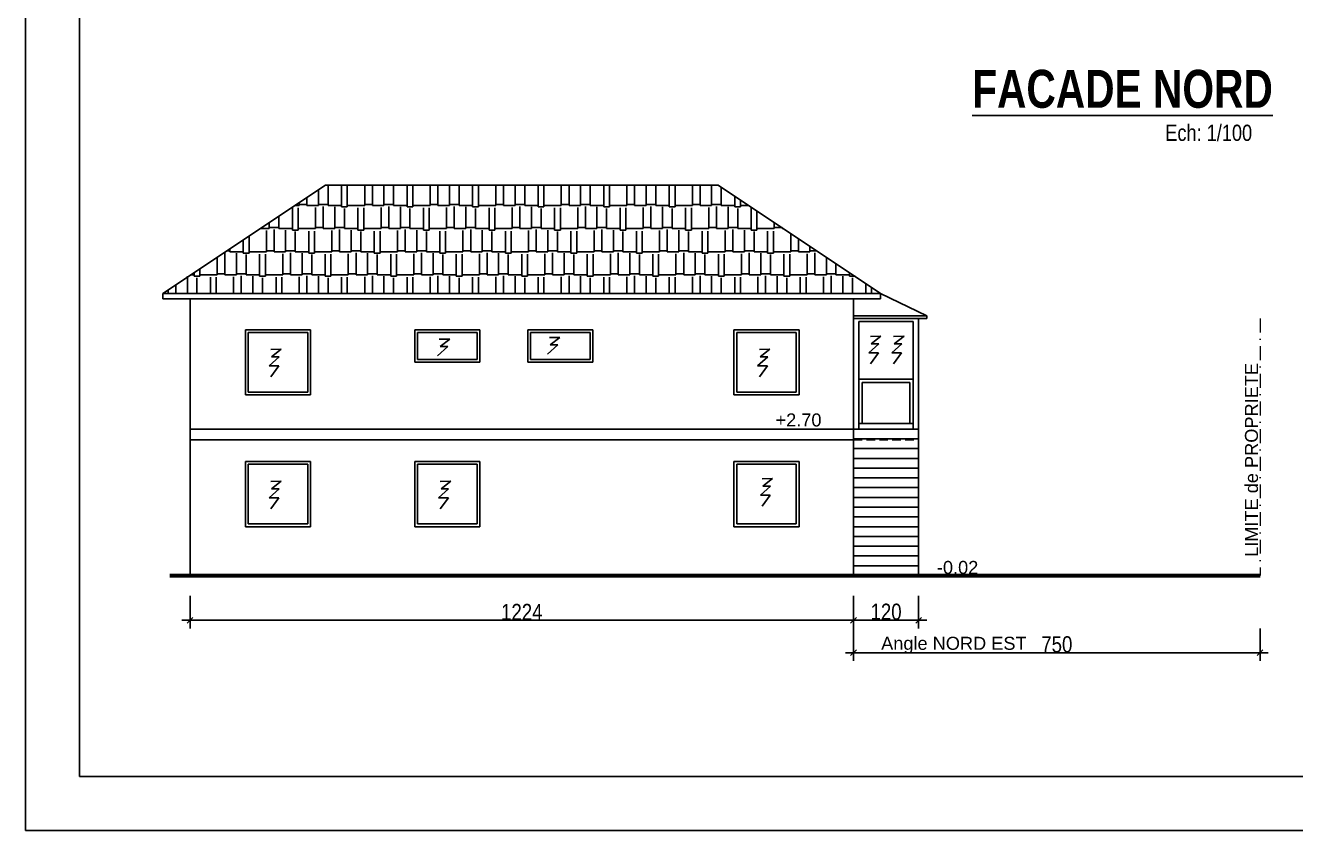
# Model space of a CAD drawing. Header units: centimetres. Extents: x 16433 to 114398, y -50094 to -12305.
# Drawn here: x 48613 to 49784, y -40532 to -39790 of the extents above; entities that cross this region are included whole.
import ezdxf
from ezdxf.enums import TextEntityAlignment as Align

# ---------------------------------------------------------------- set-up
doc = ezdxf.new("R2010")
doc.units = ezdxf.units.CM
doc.header["$LTSCALE"] = 0.5
doc.linetypes.add('CACHE2', pattern=[4.7625, 3.175, -1.5875])
doc.linetypes.add('TIRETPTX2', pattern=[50.8, 25.4, -12.7, 0, -12.7])
doc.layers.get('DEFPOINTS').update_dxf_attribs({"linetype": 'CONTINUOUS'})
for name, color, linetype in [('01_fenetres', 171, 'CONTINUOUS'), ('01_linteaux', 2, 'CONTINUOUS'), ('01_poch_murs', 253, 'CONTINUOUS'), ('01_texte', 230, 'CONTINUOUS'), ('AA_COTES', 2, 'CONTINUOUS')]:
    doc.layers.add(name, color=color, linetype=linetype)
doc.layers.add('01_murs_coup', color=5, linetype='CONTINUOUS', lineweight=60)
doc.layers.add('01_tram_axes', color=2, linetype='TIRETPTX2', lineweight=9)
doc.styles.add('ARIAL', font='arial.ttf')
doc.styles.add('impact', font='impact.ttf')
doc.styles.add('MATTE_TXT', font='arial.ttf')
doc.styles.add('STYLE2', font='ARIALN.TTF')
doc.dimstyles.new('JB100', dxfattribs={"dimscale": 0.1, "dimtxt": 150, "dimasz": 15, "dimexe": 0.1, "dimexo": 0.1, "dimgap": 0.09, "dimtad": 1, "dimdec": 1, "dimlfac": 2, "dimdsep": 46, "dimtxsty": 'STYLE2', "dimblk1": 'BOND_G', "dimblk2": 'BOND_D', "dimsah": 1, "dimcen": 1.5, "dimdle": 0.01, "dimse1": 1, "dimse2": 1, "dimclrd": 4, "dimclre": 2, "dimclrt": 6, "dimazin": 2, "dimtfac": 2.333333, "dimtdec": 1, "dimtix": 1, "dimtmove": 2, "dimatfit": 3, "dimldrblk": 'BOND_G', "dimfxl": 1, "dimtolj": 1, "dimtzin": 0, "dimarcsym": 0})

# ---------------------------------------------------------------- blocks, each defined once
blk = doc.blocks.new('BOND_G')
at = {"layer": 'AA_COTES', "color": 0}
for p, q in [((0, -5), (0, 15)), ((5, 0), (-5, 0)), ((1.77, 1.77), (-1.77, -1.77))]:
    blk.add_line(p, q, dxfattribs=at)
blk = doc.blocks.new('BOND_D')
at = {"layer": 'AA_COTES', "color": 0}
for p, q in [((5, 0), (-5, 0)), ((-1.77, -1.77), (1.77, 1.77)), ((0, 5), (0, -15))]:
    blk.add_line(p, q, dxfattribs=at)
blk = doc.blocks.new('*D4538')
at = {"layer": '01_linteaux', "color": 4, "lineweight": -2, "ltscale": 2, "transparency": 16777216}
blk.add_line((49750.1, -40368.4), (49378.1, -40368.4), dxfattribs=at)
at = {"layer": 'DEFPOINTS', "color": 0, "ltscale": 2}
for p in [(49376.6, -40297.1), (49751.6, -40297.1), (49376.6, -40368.4)]:
    blk.add_point(p, dxfattribs=at)
at = {"layer": '01_linteaux', "color": 4, "lineweight": -2, "ltscale": 2, "transparency": 16777216, "xscale": 1.5, "yscale": 1.5, "zscale": 1.5, "rotation": 180}
blk.add_blockref('BOND_D', (49376.6, -40368.4), dxfattribs=at)
at = {"layer": '01_linteaux', "color": 4, "lineweight": -2, "ltscale": 2, "transparency": 16777216, "xscale": 1.5, "yscale": 1.5, "zscale": 1.5}
blk.add_blockref('BOND_G', (49751.6, -40368.4), dxfattribs=at)
at = {"layer": '01_linteaux', "color": 6, "ltscale": 2, "transparency": 16777216, "insert": (49564.1, -40360.7), "char_height": 15, "attachment_point": 5, "style": 'STYLE2'}
blk.add_mtext('\\A1;750', dxfattribs=at)
blk = doc.blocks.new('*D4539')
at = {"layer": '01_linteaux', "color": 4, "lineweight": -2, "ltscale": 2, "transparency": 16777216}
blk.add_line((49375.1, -40338.4), (48766.1, -40338.4), dxfattribs=at)
at = {"layer": 'DEFPOINTS', "color": 0, "ltscale": 2}
for p in [(48764.6, -40297.1), (49376.6, -40297.1), (48764.6, -40338.4)]:
    blk.add_point(p, dxfattribs=at)
at = {"layer": '01_linteaux', "color": 4, "lineweight": -2, "ltscale": 2, "transparency": 16777216, "xscale": 1.5, "yscale": 1.5, "zscale": 1.5, "rotation": 180}
blk.add_blockref('BOND_D', (48764.6, -40338.4), dxfattribs=at)
at = {"layer": '01_linteaux', "color": 4, "lineweight": -2, "ltscale": 2, "transparency": 16777216, "xscale": 1.5, "yscale": 1.5, "zscale": 1.5}
blk.add_blockref('BOND_G', (49376.6, -40338.4), dxfattribs=at)
at = {"layer": '01_linteaux', "color": 6, "ltscale": 2, "transparency": 16777216, "insert": (49070.6, -40330.8), "char_height": 15, "attachment_point": 5, "style": 'STYLE2'}
blk.add_mtext('\\A1;1224', dxfattribs=at)
blk = doc.blocks.new('*D4540')
at = {"layer": '01_linteaux', "color": 4, "lineweight": -2, "ltscale": 2, "transparency": 16777216}
blk.add_line((49435.1, -40338.4), (49378.1, -40338.4), dxfattribs=at)
at = {"layer": 'DEFPOINTS', "color": 0, "ltscale": 2}
for p in [(49436.6, -40297.1), (49376.6, -40330.9), (49376.6, -40338.4)]:
    blk.add_point(p, dxfattribs=at)
at = {"layer": '01_linteaux', "color": 4, "lineweight": -2, "ltscale": 2, "transparency": 16777216, "xscale": 1.5, "yscale": 1.5, "zscale": 1.5, "rotation": 180}
blk.add_blockref('BOND_D', (49376.6, -40338.4), dxfattribs=at)
at = {"layer": '01_linteaux', "color": 4, "lineweight": -2, "ltscale": 2, "transparency": 16777216, "xscale": 1.5, "yscale": 1.5, "zscale": 1.5}
blk.add_blockref('BOND_G', (49436.6, -40338.4), dxfattribs=at)
at = {"layer": '01_linteaux', "color": 6, "ltscale": 2, "transparency": 16777216, "insert": (49406.6, -40330.7), "char_height": 15, "attachment_point": 5, "style": 'STYLE2'}
blk.add_mtext('\\A1;120', dxfattribs=at)

msp = doc.modelspace()

# ---------------------------------------------------------------- linework, layer by layer
at = {"layer": '01_fenetres', "ltscale": 30}
for p, q in [((48662.75, -39097.369), (48662.75, -40482.369)), ((48662.75, -40482.369), (49612.75, -40482.369)), ((48662.75, -40482.369), (49612.75, -40482.369)), ((48662.75, -40482.369), (50662.75, -40482.369))]:
    msp.add_line(p, q, dxfattribs=at)
at = {"layer": '01_linteaux', "ltscale": 2}
for p, q in [((48889.587, -39937.121), (48739.587, -40037.121)), ((48889.587, -39937.121), (48739.587, -40037.121)), ((48889.587, -39937.121), (49251.587, -39937.121)), ((49251.587, -39937.121), (48889.587, -39937.121)), ((49251.587, -39937.121), (49401.587, -40037.121)), ((49251.587, -39937.121), (49401.587, -40037.121)), ((48739.587, -40037.121), (48739.587, -40042.121)), ((48739.587, -40037.121), (49401.587, -40037.121)), ((49401.587, -40037.121), (48739.587, -40037.121)), ((48739.587, -40042.121), (49401.587, -40042.121)), ((48764.587, -40042.121), (48764.587, -40297.121)), ((49376.587, -40042.121), (49376.587, -40297.121)), ((49401.587, -40037.121), (49401.587, -40042.121)), ((49401.587, -40037.121), (49444.087, -40057.764)), ((49444.087, -40057.764), (49376.587, -40057.764)), ((49444.087, -40060.264), (49376.587, -40060.264)), ((49381.587, -40062.89), (49381.587, -40162.121)), ((49381.587, -40062.89), (49431.587, -40062.89)), ((49431.587, -40062.89), (49431.587, -40162.121)), ((49436.587, -40060.264), (49436.587, -40297.121)), ((49444.087, -40057.764), (49444.087, -40059.014)), ((49444.087, -40057.764), (49444.087, -40060.264)), ((48815.648, -40070.474), (48815.648, -40130.474)), ((48815.648, -40070.474), (48875.648, -40070.474)), ((48818.148, -40072.974), (48818.148, -40127.974)), ((48818.148, -40072.974), (48873.148, -40072.974)), ((48873.148, -40072.974), (48873.148, -40127.974)), ((48875.648, -40070.474), (48875.648, -40130.474)), ((48972.036, -40070.474), (48972.036, -40100.474)), ((48972.036, -40070.474), (49032.036, -40070.474)), ((48974.536, -40072.974), (48974.536, -40097.974)), ((48974.536, -40072.974), (49029.536, -40072.974)), ((49029.536, -40072.974), (49029.536, -40097.974)), ((49032.036, -40070.474), (49032.036, -40100.474)), ((49076.038, -40070.474), (49076.038, -40100.474)), ((49076.038, -40070.474), (49136.038, -40070.474)), ((49078.538, -40072.974), (49078.538, -40097.974)), ((49078.538, -40072.974), (49133.538, -40072.974)), ((49133.538, -40072.974), (49133.538, -40097.974)), ((49136.038, -40070.474), (49136.038, -40100.474)), ((49266.323, -40070.474), (49266.323, -40130.474)), ((49266.323, -40070.474), (49326.323, -40070.474)), ((49268.823, -40072.974), (49268.823, -40127.974)), ((49268.823, -40072.974), (49323.823, -40072.974)), ((49323.823, -40072.974), (49323.823, -40127.974)), ((49326.323, -40070.474), (49326.323, -40130.474)), ((48972.036, -40100.474), (49032.036, -40100.474)), ((48974.536, -40097.974), (49029.536, -40097.974)), ((49076.038, -40100.474), (49136.038, -40100.474)), ((49078.538, -40097.974), (49133.538, -40097.974)), ((49381.587, -40116.065), (49431.587, -40116.065)), ((49384.587, -40119.065), (49428.587, -40119.065)), ((49384.587, -40119.065), (49384.587, -40157.121)), ((49428.587, -40119.065), (49428.587, -40157.121)), ((48815.648, -40130.474), (48875.648, -40130.474)), ((48818.148, -40127.974), (48873.148, -40127.974)), ((49266.323, -40130.474), (49326.323, -40130.474)), ((49268.823, -40127.974), (49323.823, -40127.974)), ((49381.587, -40157.121), (49431.587, -40157.121)), ((48764.587, -40162.121), (49376.587, -40162.121)), ((48764.587, -40172.121), (49376.587, -40172.121)), ((49376.587, -40162.121), (49436.587, -40162.121)), ((49376.587, -40171.121), (49436.587, -40171.121)), ((49436.587, -40162.121), (49436.587, -40297.121)), ((49376.587, -40180.121), (49436.587, -40180.121)), ((48815.648, -40192.121), (48815.648, -40252.121)), ((48815.648, -40192.121), (48875.648, -40192.121)), ((48818.148, -40194.621), (48818.148, -40249.621)), ((48818.148, -40194.621), (48873.148, -40194.621)), ((48873.148, -40194.621), (48873.148, -40249.621)), ((48875.648, -40192.121), (48875.648, -40252.121)), ((48972.036, -40192.121), (48972.036, -40252.121)), ((48972.036, -40192.121), (49032.036, -40192.121)), ((48974.536, -40194.621), (48974.536, -40249.621)), ((48974.536, -40194.621), (49029.536, -40194.621)), ((49029.536, -40194.621), (49029.536, -40249.621)), ((49032.036, -40192.121), (49032.036, -40252.121)), ((49266.323, -40192.121), (49266.323, -40252.121)), ((49266.323, -40192.121), (49326.323, -40192.121)), ((49268.823, -40194.621), (49268.823, -40249.621)), ((49268.823, -40194.621), (49323.823, -40194.621)), ((49323.823, -40194.621), (49323.823, -40249.621)), ((49326.323, -40192.121), (49326.323, -40252.121)), ((49376.587, -40189.121), (49436.587, -40189.121)), ((49376.587, -40198.121), (49436.587, -40198.121)), ((49376.587, -40207.121), (49436.587, -40207.121)), ((49376.587, -40216.121), (49436.587, -40216.121)), ((49376.587, -40225.121), (49436.587, -40225.121)), ((49376.587, -40234.121), (49436.587, -40234.121)), ((49376.587, -40243.121), (49436.587, -40243.121)), ((48815.648, -40252.121), (48875.648, -40252.121)), ((48818.148, -40249.621), (48873.148, -40249.621)), ((48972.036, -40252.121), (49032.036, -40252.121)), ((48974.536, -40249.621), (49029.536, -40249.621)), ((49266.323, -40252.121), (49326.323, -40252.121)), ((49268.823, -40249.621), (49323.823, -40249.621)), ((49376.587, -40252.121), (49436.587, -40252.121)), ((49376.587, -40261.121), (49436.587, -40261.121)), ((49376.587, -40270.121), (49436.587, -40270.121)), ((49376.587, -40279.121), (49436.587, -40279.121)), ((49376.587, -40288.121), (49436.587, -40288.121))]:
    msp.add_line(p, q, dxfattribs=at)
at = {"layer": '01_linteaux', "linetype": 'CACHE2', "ltscale": 5}
msp.add_line((49376.587, -40172.121), (49436.587, -40172.121), dxfattribs=at)
at = {"layer": '01_murs_coup', "ltscale": 2}
msp.add_line((48745.914, -40297.121), (49751.587, -40297.121), dxfattribs=at)
at = {"layer": '01_poch_murs', "linetype": 'Continuous', "ltscale": 2}
for p, q in [((48891.907, -39955.912), (48891.907, -39937.243)), ((48904.353, -39957.245), (48904.353, -39937.121)), ((48909.687, -39957.245), (48909.687, -39937.121)), ((48925.689, -39955.912), (48925.689, -39937.121)), ((48932.801, -39955.912), (48932.801, -39937.121)), ((48943.469, -39955.912), (48943.469, -39937.121)), ((48952.359, -39955.912), (48952.359, -39937.243)), ((48964.805, -39957.245), (48964.805, -39937.121)), ((48970.139, -39957.245), (48970.139, -39937.121)), ((48986.141, -39955.912), (48986.141, -39937.121)), ((48993.253, -39955.912), (48993.253, -39937.121)), ((49003.921, -39955.912), (49003.921, -39937.121)), ((49012.811, -39955.912), (49012.811, -39937.243)), ((49025.257, -39957.245), (49025.257, -39936.798)), ((49030.591, -39957.245), (49030.591, -39937.121)), ((49046.593, -39955.912), (49046.593, -39937.121)), ((49053.705, -39955.912), (49053.705, -39937.121)), ((49064.373, -39955.912), (49064.373, -39937.121)), ((49073.263, -39955.912), (49073.263, -39937.243)), ((49085.709, -39957.245), (49085.709, -39937.121)), ((49091.043, -39957.245), (49091.043, -39937.121)), ((49107.045, -39955.912), (49107.045, -39937.121)), ((49114.157, -39955.912), (49114.157, -39937.121)), ((49124.825, -39955.912), (49124.825, -39937.121)), ((49133.715, -39955.912), (49133.715, -39937.243)), ((49146.161, -39957.245), (49146.161, -39937.121)), ((49151.495, -39957.245), (49151.495, -39937.121)), ((49167.497, -39955.912), (49167.497, -39937.121)), ((49174.609, -39955.912), (49174.609, -39937.121)), ((49185.277, -39955.912), (49185.277, -39937.121)), ((49194.167, -39955.912), (49194.167, -39937.243)), ((49206.613, -39957.245), (49206.613, -39936.798)), ((49211.947, -39957.245), (49211.947, -39936.798)), ((49227.949, -39955.912), (49227.949, -39937.121)), ((49235.061, -39955.912), (49235.061, -39937.121)), ((49245.729, -39955.912), (49245.729, -39937.121)), ((49254.619, -39955.912), (49254.619, -39939.142)), ((48872.349, -39955.912), (48872.349, -39948.613)), ((48883.017, -39955.912), (48883.017, -39941.501)), ((49267.065, -39957.245), (49267.065, -39947.439)), ((49272.399, -39957.245), (49272.399, -39950.995)), ((48859.014, -39978.581), (48859.014, -39958.134)), ((48861.4, -39955.912), (48865.237, -39955.912)), ((48864.348, -39978.581), (48864.348, -39958.134)), ((48865.237, -39955.912), (48865.237, -39953.354)), ((48865.237, -39955.023), (48872.349, -39955.023)), ((48872.349, -39955.912), (48883.017, -39955.912)), ((48880.35, -39977.248), (48880.35, -39957.69)), ((48883.017, -39955.023), (48891.907, -39955.023)), ((48887.462, -39977.248), (48887.462, -39956.801)), ((48891.907, -39955.912), (48904.353, -39955.912)), ((48898.13, -39977.248), (48898.13, -39957.245)), ((48904.353, -39957.245), (48909.687, -39957.245)), ((48907.02, -39977.248), (48907.02, -39958.579)), ((48909.687, -39955.912), (48925.689, -39955.912)), ((48919.466, -39978.581), (48919.466, -39958.134)), ((48924.8, -39978.581), (48924.8, -39958.134)), ((48925.689, -39955.023), (48932.801, -39955.023)), ((48932.801, -39955.912), (48943.469, -39955.912)), ((48940.802, -39977.248), (48940.802, -39957.69)), ((48943.469, -39955.023), (48952.359, -39955.023)), ((48947.914, -39977.248), (48947.914, -39956.801)), ((48952.359, -39955.912), (48964.805, -39955.912)), ((48958.582, -39977.248), (48958.582, -39957.245)), ((48964.805, -39957.245), (48970.139, -39957.245)), ((48967.472, -39977.248), (48967.472, -39958.579)), ((48970.139, -39955.912), (48986.141, -39955.912)), ((48979.918, -39978.581), (48979.918, -39958.134)), ((48985.252, -39978.581), (48985.252, -39958.134)), ((48986.141, -39955.023), (48993.253, -39955.023)), ((48993.253, -39955.912), (49003.921, -39955.912)), ((49001.254, -39977.248), (49001.254, -39957.69)), ((49003.921, -39955.023), (49012.811, -39955.023)), ((49008.366, -39977.248), (49008.366, -39956.801)), ((49012.811, -39955.912), (49025.257, -39955.912)), ((49019.034, -39977.248), (49019.034, -39957.245)), ((49025.257, -39957.245), (49030.591, -39957.245)), ((49027.924, -39977.248), (49027.924, -39958.579)), ((49030.591, -39955.912), (49046.593, -39955.912)), ((49040.37, -39978.581), (49040.37, -39958.134)), ((49045.704, -39978.581), (49045.704, -39958.134)), ((49046.593, -39955.023), (49053.705, -39955.023)), ((49053.705, -39955.912), (49064.373, -39955.912)), ((49061.706, -39977.248), (49061.706, -39957.69)), ((49064.373, -39955.023), (49073.263, -39955.023)), ((49068.818, -39977.248), (49068.818, -39956.801)), ((49073.263, -39955.912), (49085.709, -39955.912)), ((49079.486, -39977.248), (49079.486, -39957.245)), ((49085.709, -39957.245), (49091.043, -39957.245)), ((49088.376, -39977.248), (49088.376, -39958.579)), ((49091.043, -39955.912), (49107.045, -39955.912)), ((49100.822, -39978.581), (49100.822, -39958.134)), ((49106.156, -39978.581), (49106.156, -39958.134)), ((49107.045, -39955.023), (49114.157, -39955.023)), ((49114.157, -39955.912), (49124.825, -39955.912)), ((49122.158, -39977.248), (49122.158, -39957.69)), ((49124.825, -39955.023), (49133.715, -39955.023)), ((49129.27, -39977.248), (49129.27, -39956.801)), ((49133.715, -39955.912), (49146.161, -39955.912)), ((49139.938, -39977.248), (49139.938, -39957.245)), ((49146.161, -39957.245), (49151.495, -39957.245)), ((49148.828, -39977.248), (49148.828, -39958.579)), ((49151.495, -39955.912), (49167.497, -39955.912)), ((49161.274, -39978.581), (49161.274, -39958.134)), ((49166.608, -39978.581), (49166.608, -39958.134)), ((49167.497, -39955.023), (49174.609, -39955.023)), ((49174.609, -39955.912), (49185.277, -39955.912)), ((49182.61, -39977.248), (49182.61, -39957.69)), ((49185.277, -39955.023), (49194.167, -39955.023)), ((49189.722, -39977.248), (49189.722, -39956.801)), ((49194.167, -39955.912), (49206.613, -39955.912)), ((49200.39, -39977.248), (49200.39, -39957.245)), ((49206.613, -39957.245), (49211.947, -39957.245)), ((49209.28, -39977.248), (49209.28, -39958.579)), ((49211.947, -39955.912), (49227.949, -39955.912)), ((49221.726, -39978.581), (49221.726, -39958.134)), ((49227.06, -39978.581), (49227.06, -39958.134)), ((49227.949, -39955.023), (49235.061, -39955.023)), ((49235.061, -39955.912), (49245.729, -39955.912)), ((49243.062, -39977.248), (49243.062, -39957.69)), ((49245.729, -39955.023), (49254.619, -39955.023)), ((49250.174, -39977.248), (49250.174, -39956.801)), ((49254.619, -39955.912), (49267.065, -39955.912)), ((49260.842, -39977.248), (49260.842, -39957.245)), ((49267.065, -39957.245), (49272.399, -39957.245)), ((49269.732, -39977.248), (49269.732, -39958.579)), ((49272.399, -39955.912), (49279.774, -39955.912)), ((49282.178, -39978.581), (49282.178, -39958.134)), ((49287.512, -39978.581), (49287.512, -39961.071)), ((48837.678, -39977.248), (48837.678, -39971.727)), ((48846.568, -39977.248), (48846.568, -39965.8)), ((49303.514, -39977.248), (49303.514, -39971.739)), ((48819.009, -39999.917), (48819.009, -39984.173)), ((48829.396, -39977.248), (48837.678, -39977.248)), ((48835.011, -39998.584), (48835.011, -39979.026)), ((48837.678, -39976.359), (48846.568, -39976.359)), ((48842.123, -39998.584), (48842.123, -39978.137)), ((48846.568, -39977.248), (48859.014, -39977.248)), ((48852.791, -39998.584), (48852.791, -39978.581)), ((48859.014, -39978.581), (48864.348, -39978.581)), ((48861.681, -39998.584), (48861.681, -39979.915)), ((48864.348, -39977.248), (48880.35, -39977.248)), ((48874.127, -39999.917), (48874.127, -39979.47)), ((48879.461, -39999.917), (48879.461, -39979.47)), ((48880.35, -39976.359), (48887.462, -39976.359)), ((48887.462, -39977.248), (48898.13, -39977.248)), ((48895.463, -39998.584), (48895.463, -39979.026)), ((48898.13, -39976.359), (48907.02, -39976.359)), ((48902.575, -39998.584), (48902.575, -39978.137)), ((48907.02, -39977.248), (48919.466, -39977.248)), ((48913.243, -39998.584), (48913.243, -39978.581)), ((48919.466, -39978.581), (48924.8, -39978.581)), ((48922.133, -39998.584), (48922.133, -39979.915)), ((48924.8, -39977.248), (48940.802, -39977.248)), ((48934.579, -39999.917), (48934.579, -39979.47)), ((48939.913, -39999.917), (48939.913, -39979.47)), ((48940.802, -39976.359), (48947.914, -39976.359)), ((48947.914, -39977.248), (48958.582, -39977.248)), ((48955.915, -39998.584), (48955.915, -39979.026)), ((48958.582, -39976.359), (48967.472, -39976.359)), ((48963.027, -39998.584), (48963.027, -39978.137)), ((48967.472, -39977.248), (48979.918, -39977.248)), ((48973.695, -39998.584), (48973.695, -39978.581)), ((48979.918, -39978.581), (48985.252, -39978.581)), ((48982.585, -39998.584), (48982.585, -39979.915)), ((48985.252, -39977.248), (49001.254, -39977.248)), ((48995.031, -39999.917), (48995.031, -39979.47)), ((49000.365, -39999.917), (49000.365, -39979.47)), ((49001.254, -39976.359), (49008.366, -39976.359)), ((49008.366, -39977.248), (49019.034, -39977.248)), ((49016.367, -39998.584), (49016.367, -39979.026)), ((49019.034, -39976.359), (49027.924, -39976.359)), ((49023.479, -39998.584), (49023.479, -39978.137)), ((49027.924, -39977.248), (49040.37, -39977.248)), ((49034.147, -39998.584), (49034.147, -39978.581)), ((49040.37, -39978.581), (49045.704, -39978.581)), ((49043.037, -39998.584), (49043.037, -39979.915)), ((49045.704, -39977.248), (49061.706, -39977.248)), ((49055.483, -39999.917), (49055.483, -39979.47)), ((49060.817, -39999.917), (49060.817, -39979.47)), ((49061.706, -39976.359), (49068.818, -39976.359)), ((49068.818, -39977.248), (49079.486, -39977.248)), ((49076.819, -39998.584), (49076.819, -39979.026)), ((49079.486, -39976.359), (49088.376, -39976.359)), ((49083.931, -39998.584), (49083.931, -39978.137)), ((49088.376, -39977.248), (49100.822, -39977.248)), ((49094.599, -39998.584), (49094.599, -39978.581)), ((49100.822, -39978.581), (49106.156, -39978.581)), ((49103.489, -39998.584), (49103.489, -39979.915)), ((49106.156, -39977.248), (49122.158, -39977.248)), ((49115.935, -39999.917), (49115.935, -39979.47)), ((49121.269, -39999.917), (49121.269, -39979.47)), ((49122.158, -39976.359), (49129.27, -39976.359)), ((49129.27, -39977.248), (49139.938, -39977.248)), ((49137.271, -39998.584), (49137.271, -39979.026)), ((49139.938, -39976.359), (49148.828, -39976.359)), ((49144.383, -39998.584), (49144.383, -39978.137)), ((49148.828, -39977.248), (49161.274, -39977.248)), ((49155.051, -39998.584), (49155.051, -39978.581)), ((49161.274, -39978.581), (49166.608, -39978.581)), ((49163.941, -39998.584), (49163.941, -39979.915)), ((49166.608, -39977.248), (49182.61, -39977.248)), ((49176.387, -39999.917), (49176.387, -39979.47)), ((49181.721, -39999.917), (49181.721, -39979.47)), ((49182.61, -39976.359), (49189.722, -39976.359)), ((49189.722, -39977.248), (49200.39, -39977.248)), ((49197.723, -39998.584), (49197.723, -39979.026)), ((49200.39, -39976.359), (49209.28, -39976.359)), ((49204.835, -39998.584), (49204.835, -39978.137)), ((49209.28, -39977.248), (49221.726, -39977.248)), ((49215.503, -39998.584), (49215.503, -39978.581)), ((49221.726, -39978.581), (49227.06, -39978.581)), ((49224.393, -39998.584), (49224.393, -39979.915)), ((49227.06, -39977.248), (49243.062, -39977.248)), ((49236.839, -39999.917), (49236.839, -39979.47)), ((49242.173, -39999.917), (49242.173, -39979.47)), ((49243.062, -39976.359), (49250.174, -39976.359)), ((49250.174, -39977.248), (49260.842, -39977.248)), ((49258.175, -39998.584), (49258.175, -39979.026)), ((49260.842, -39976.359), (49269.732, -39976.359)), ((49265.287, -39998.584), (49265.287, -39978.137)), ((49269.732, -39977.248), (49282.178, -39977.248)), ((49275.955, -39998.584), (49275.955, -39978.581)), ((49282.178, -39978.581), (49287.512, -39978.581)), ((49284.845, -39998.584), (49284.845, -39979.915)), ((49287.512, -39977.248), (49303.514, -39977.248)), ((49297.291, -39999.917), (49297.291, -39979.47)), ((49302.625, -39999.917), (49302.625, -39979.47)), ((49303.514, -39976.359), (49310.626, -39976.359)), ((49310.626, -39977.248), (49310.626, -39976.48)), ((49310.626, -39977.248), (49311.778, -39977.248)), ((49318.627, -39998.584), (49318.627, -39981.814)), ((48798.725, -39997.695), (48801.229, -39997.695)), ((48801.229, -39998.584), (48801.229, -39996.026)), ((48813.675, -39999.917), (48813.675, -39987.729)), ((48835.011, -39997.695), (48842.123, -39997.695)), ((48852.791, -39997.695), (48861.681, -39997.695)), ((48895.463, -39997.695), (48902.575, -39997.695)), ((48913.243, -39997.695), (48922.133, -39997.695)), ((48955.915, -39997.695), (48963.027, -39997.695)), ((48973.695, -39997.695), (48982.585, -39997.695)), ((49016.367, -39997.695), (49023.479, -39997.695)), ((49034.147, -39997.695), (49043.037, -39997.695)), ((49076.819, -39997.695), (49083.931, -39997.695)), ((49094.599, -39997.695), (49103.489, -39997.695)), ((49137.271, -39997.695), (49144.383, -39997.695)), ((49155.051, -39997.695), (49163.941, -39997.695)), ((49197.723, -39997.695), (49204.835, -39997.695)), ((49215.503, -39997.695), (49224.393, -39997.695)), ((49258.175, -39997.695), (49265.287, -39997.695)), ((49275.955, -39997.695), (49284.845, -39997.695)), ((49318.627, -39997.695), (49325.739, -39997.695)), ((49325.739, -39998.584), (49325.739, -39986.555)), ((49336.407, -39998.584), (49336.407, -39993.667)), ((49336.407, -39997.695), (49342.448, -39997.695)), ((48789.672, -40019.92), (48789.672, -40003.731)), ((48796.784, -40019.92), (48796.784, -39999.473)), ((48801.229, -39998.584), (48813.675, -39998.584)), ((48807.452, -40019.92), (48807.452, -39999.917)), ((48813.675, -39999.917), (48819.009, -39999.917)), ((48816.342, -40019.92), (48816.342, -40001.251)), ((48819.009, -39998.584), (48835.011, -39998.584)), ((48828.788, -40021.253), (48828.788, -40000.806)), ((48834.122, -40021.253), (48834.122, -40000.806)), ((48842.123, -39998.584), (48852.791, -39998.584)), ((48850.124, -40019.92), (48850.124, -40000.362)), ((48857.236, -40019.92), (48857.236, -39999.473)), ((48861.681, -39998.584), (48874.127, -39998.584)), ((48867.904, -40019.92), (48867.904, -39999.917)), ((48874.127, -39999.917), (48879.461, -39999.917)), ((48876.794, -40019.92), (48876.794, -40001.251)), ((48879.461, -39998.584), (48895.463, -39998.584)), ((48889.24, -40021.253), (48889.24, -40000.806)), ((48894.574, -40021.253), (48894.574, -40000.806)), ((48902.575, -39998.584), (48913.243, -39998.584)), ((48910.576, -40019.92), (48910.576, -40000.362)), ((48917.688, -40019.92), (48917.688, -39999.473)), ((48922.133, -39998.584), (48934.579, -39998.584)), ((48928.356, -40019.92), (48928.356, -39999.917)), ((48934.579, -39999.917), (48939.913, -39999.917)), ((48937.246, -40019.92), (48937.246, -40001.251)), ((48939.913, -39998.584), (48955.915, -39998.584)), ((48949.692, -40021.253), (48949.692, -40000.806)), ((48955.026, -40021.253), (48955.026, -40000.806)), ((48963.027, -39998.584), (48973.695, -39998.584)), ((48971.028, -40019.92), (48971.028, -40000.362)), ((48978.14, -40019.92), (48978.14, -39999.473)), ((48982.585, -39998.584), (48995.031, -39998.584)), ((48988.808, -40019.92), (48988.808, -39999.917)), ((48995.031, -39999.917), (49000.365, -39999.917)), ((48997.698, -40019.92), (48997.698, -40001.251)), ((49000.365, -39998.584), (49016.367, -39998.584)), ((49010.144, -40021.253), (49010.144, -40000.806)), ((49015.478, -40021.253), (49015.478, -40000.806)), ((49023.479, -39998.584), (49034.147, -39998.584)), ((49031.48, -40019.92), (49031.48, -40000.362)), ((49038.592, -40019.92), (49038.592, -39999.473)), ((49043.037, -39998.584), (49055.483, -39998.584)), ((49049.26, -40019.92), (49049.26, -39999.917)), ((49055.483, -39999.917), (49060.817, -39999.917)), ((49058.15, -40019.92), (49058.15, -40001.251)), ((49060.817, -39998.584), (49076.819, -39998.584)), ((49070.596, -40021.253), (49070.596, -40000.806)), ((49075.93, -40021.253), (49075.93, -40000.806)), ((49083.931, -39998.584), (49094.599, -39998.584)), ((49091.932, -40019.92), (49091.932, -40000.362)), ((49099.044, -40019.92), (49099.044, -39999.473)), ((49103.489, -39998.584), (49115.935, -39998.584)), ((49109.712, -40019.92), (49109.712, -39999.917)), ((49115.935, -39999.917), (49121.269, -39999.917)), ((49118.602, -40019.92), (49118.602, -40001.251)), ((49121.269, -39998.584), (49137.271, -39998.584)), ((49131.048, -40021.253), (49131.048, -40000.806)), ((49136.382, -40021.253), (49136.382, -40000.806)), ((49144.383, -39998.584), (49155.051, -39998.584)), ((49152.384, -40019.92), (49152.384, -40000.362)), ((49159.496, -40019.92), (49159.496, -39999.473)), ((49163.941, -39998.584), (49176.387, -39998.584)), ((49170.164, -40019.92), (49170.164, -39999.917)), ((49176.387, -39999.917), (49181.721, -39999.917)), ((49179.054, -40019.92), (49179.054, -40001.251)), ((49181.721, -39998.584), (49197.723, -39998.584)), ((49191.5, -40021.253), (49191.5, -40000.806)), ((49196.834, -40021.253), (49196.834, -40000.806)), ((49204.835, -39998.584), (49215.503, -39998.584)), ((49212.836, -40019.92), (49212.836, -40000.362)), ((49219.948, -40019.92), (49219.948, -39999.473)), ((49224.393, -39998.584), (49236.839, -39998.584)), ((49230.616, -40019.92), (49230.616, -39999.917)), ((49236.839, -39999.917), (49242.173, -39999.917)), ((49239.506, -40019.92), (49239.506, -40001.251)), ((49242.173, -39998.584), (49258.175, -39998.584)), ((49251.952, -40021.253), (49251.952, -40000.806)), ((49257.286, -40021.253), (49257.286, -40000.806)), ((49265.287, -39998.584), (49275.955, -39998.584)), ((49273.288, -40019.92), (49273.288, -40000.362)), ((49280.4, -40019.92), (49280.4, -39999.473)), ((49284.845, -39998.584), (49297.291, -39998.584)), ((49291.068, -40019.92), (49291.068, -39999.917)), ((49297.291, -39999.917), (49302.625, -39999.917)), ((49299.958, -40019.92), (49299.958, -40001.251)), ((49302.625, -39998.584), (49318.627, -39998.584)), ((49312.404, -40021.253), (49312.404, -40000.806)), ((49317.738, -40021.253), (49317.738, -40000.806)), ((49325.739, -39998.584), (49336.407, -39998.584)), ((49333.74, -40019.92), (49333.74, -40000.362)), ((49340.852, -40019.92), (49340.852, -39999.473)), ((49351.52, -40019.92), (49351.52, -40003.743)), ((48762.113, -40037.121), (48762.113, -40021.253)), ((48765.388, -40019.92), (48768.336, -40019.92)), ((48768.336, -40021.253), (48768.336, -40017.955)), ((48768.336, -40021.253), (48773.67, -40021.253)), ((48773.67, -40021.253), (48773.67, -40014.399)), ((48773.67, -40019.92), (48789.672, -40019.92)), ((48789.672, -40019.031), (48796.784, -40019.031)), ((48796.784, -40019.92), (48807.452, -40019.92)), ((48807.452, -40019.031), (48816.342, -40019.031)), ((48811.897, -40037.121), (48811.897, -40020.809)), ((48816.342, -40019.92), (48828.788, -40019.92)), ((48822.565, -40037.121), (48822.565, -40021.253)), ((48828.788, -40021.253), (48834.122, -40021.253)), ((48834.122, -40019.92), (48850.124, -40019.92)), ((48850.124, -40019.031), (48857.236, -40019.031)), ((48857.236, -40019.92), (48867.904, -40019.92)), ((48867.904, -40019.031), (48876.794, -40019.031)), ((48872.349, -40037.121), (48872.349, -40020.809)), ((48876.794, -40019.92), (48889.24, -40019.92)), ((48883.017, -40037.121), (48883.017, -40021.253)), ((48889.24, -40021.253), (48894.574, -40021.253)), ((48894.574, -40019.92), (48910.576, -40019.92)), ((48910.576, -40019.031), (48917.688, -40019.031)), ((48917.688, -40019.92), (48928.356, -40019.92)), ((48928.356, -40019.031), (48937.246, -40019.031)), ((48932.801, -40037.121), (48932.801, -40020.809)), ((48937.246, -40019.92), (48949.692, -40019.92)), ((48943.469, -40037.121), (48943.469, -40021.253)), ((48949.692, -40021.253), (48955.026, -40021.253)), ((48955.026, -40019.92), (48971.028, -40019.92)), ((48971.028, -40019.031), (48978.14, -40019.031)), ((48978.14, -40019.92), (48988.808, -40019.92)), ((48988.808, -40019.031), (48997.698, -40019.031)), ((48993.253, -40037.121), (48993.253, -40020.809)), ((48997.698, -40019.92), (49010.144, -40019.92)), ((49003.921, -40037.121), (49003.921, -40021.253)), ((49010.144, -40021.253), (49015.478, -40021.253)), ((49015.478, -40019.92), (49031.48, -40019.92)), ((49031.48, -40019.031), (49038.592, -40019.031)), ((49038.592, -40019.92), (49049.26, -40019.92)), ((49049.26, -40019.031), (49058.15, -40019.031)), ((49053.705, -40037.121), (49053.705, -40020.809)), ((49058.15, -40019.92), (49070.596, -40019.92)), ((49064.373, -40037.121), (49064.373, -40021.253)), ((49070.596, -40021.253), (49075.93, -40021.253)), ((49075.93, -40019.92), (49091.932, -40019.92)), ((49091.932, -40019.031), (49099.044, -40019.031)), ((49099.044, -40019.92), (49109.712, -40019.92)), ((49109.712, -40019.031), (49118.602, -40019.031)), ((49114.157, -40037.121), (49114.157, -40020.809)), ((49118.602, -40019.92), (49131.048, -40019.92)), ((49124.825, -40037.121), (49124.825, -40021.253)), ((49131.048, -40021.253), (49136.382, -40021.253)), ((49136.382, -40019.92), (49152.384, -40019.92)), ((49152.384, -40019.031), (49159.496, -40019.031)), ((49159.496, -40019.92), (49170.164, -40019.92)), ((49170.164, -40019.031), (49179.054, -40019.031)), ((49174.609, -40037.121), (49174.609, -40020.809)), ((49179.054, -40019.92), (49191.5, -40019.92)), ((49185.277, -40037.121), (49185.277, -40021.253)), ((49191.5, -40021.253), (49196.834, -40021.253)), ((49196.834, -40019.92), (49212.836, -40019.92)), ((49212.836, -40019.031), (49219.948, -40019.031)), ((49219.948, -40019.92), (49230.616, -40019.92)), ((49230.616, -40019.031), (49239.506, -40019.031)), ((49235.061, -40037.121), (49235.061, -40020.809)), ((49239.506, -40019.92), (49251.952, -40019.92)), ((49245.729, -40037.121), (49245.729, -40021.253)), ((49251.952, -40021.253), (49257.286, -40021.253)), ((49257.286, -40019.92), (49273.288, -40019.92)), ((49273.288, -40019.031), (49280.4, -40019.031)), ((49280.4, -40019.92), (49291.068, -40019.92)), ((49291.068, -40019.031), (49299.958, -40019.031)), ((49295.513, -40037.121), (49295.513, -40020.809)), ((49299.958, -40019.92), (49312.404, -40019.92)), ((49306.181, -40037.121), (49306.181, -40021.253)), ((49312.404, -40021.253), (49317.738, -40021.253)), ((49317.738, -40019.92), (49333.74, -40019.92)), ((49333.74, -40019.031), (49340.852, -40019.031)), ((49340.852, -40019.92), (49351.52, -40019.92)), ((49351.52, -40019.031), (49360.41, -40019.031)), ((49355.965, -40037.121), (49355.965, -40020.809)), ((49360.41, -40019.92), (49360.41, -40009.669)), ((49360.41, -40019.92), (49372.856, -40019.92)), ((49366.633, -40037.121), (49366.633, -40021.253)), ((49372.856, -40021.253), (49372.856, -40017.967)), ((49372.856, -40021.253), (49378.19, -40021.253)), ((48751.445, -40037.121), (48751.445, -40029.215)), ((48771.003, -40037.121), (48771.003, -40022.587)), ((48783.449, -40037.121), (48783.449, -40022.142)), ((48788.783, -40037.121), (48788.783, -40022.142)), ((48804.785, -40037.121), (48804.785, -40021.698)), ((48831.455, -40037.121), (48831.455, -40022.587)), ((48843.901, -40037.121), (48843.901, -40022.142)), ((48849.235, -40037.121), (48849.235, -40022.142)), ((48865.237, -40037.121), (48865.237, -40021.698)), ((48891.907, -40037.121), (48891.907, -40022.587)), ((48904.353, -40037.121), (48904.353, -40022.142)), ((48909.687, -40037.121), (48909.687, -40022.142)), ((48925.689, -40037.121), (48925.689, -40021.698)), ((48952.359, -40037.121), (48952.359, -40022.587)), ((48964.805, -40037.121), (48964.805, -40022.142)), ((48970.139, -40037.121), (48970.139, -40022.142)), ((48986.141, -40037.121), (48986.141, -40021.698)), ((49012.811, -40037.121), (49012.811, -40022.587)), ((49025.257, -40037.121), (49025.257, -40022.142)), ((49030.591, -40037.121), (49030.591, -40022.142)), ((49046.593, -40037.121), (49046.593, -40021.698)), ((49073.263, -40037.121), (49073.263, -40022.587)), ((49085.709, -40037.121), (49085.709, -40022.142)), ((49091.043, -40037.121), (49091.043, -40022.142)), ((49107.045, -40037.121), (49107.045, -40021.698)), ((49133.715, -40037.121), (49133.715, -40022.587)), ((49146.161, -40037.121), (49146.161, -40022.142)), ((49151.495, -40037.121), (49151.495, -40022.142)), ((49167.497, -40037.121), (49167.497, -40021.698)), ((49194.167, -40037.121), (49194.167, -40022.587)), ((49206.613, -40037.121), (49206.613, -40022.142)), ((49211.947, -40037.121), (49211.947, -40022.142)), ((49227.949, -40037.121), (49227.949, -40021.698)), ((49254.619, -40037.121), (49254.619, -40022.587)), ((49267.065, -40037.121), (49267.065, -40022.142)), ((49272.399, -40037.121), (49272.399, -40022.142)), ((49288.401, -40037.121), (49288.401, -40021.698)), ((49315.071, -40037.121), (49315.071, -40022.587)), ((49327.517, -40037.121), (49327.517, -40022.142)), ((49332.851, -40037.121), (49332.851, -40022.142)), ((49348.853, -40037.121), (49348.853, -40021.698)), ((49375.523, -40037.121), (49375.523, -40022.587)), ((49387.969, -40037.121), (49387.969, -40028.042)), ((49393.303, -40037.121), (49393.303, -40031.598)), ((48744.333, -40037.121), (48744.333, -40033.957))]:
    msp.add_line(p, q, dxfattribs=at)
at = {"layer": '01_poch_murs', "ltscale": 2}
for p, q in [((48994.539, -40079.306), (49004.27, -40079.079)), ((49004.27, -40079.079), (48995.218, -40086.09)), ((49096.049, -40077.763), (49105.78, -40077.536)), ((49105.78, -40077.536), (49096.728, -40084.547)), ((49392.194, -40076.703), (49401.924, -40076.477)), ((49401.924, -40076.477), (49392.873, -40083.488)), ((49413.468, -40076.703), (49423.199, -40076.477)), ((49423.199, -40076.477), (49414.147, -40083.488)), ((48839.072, -40088.705), (48848.803, -40088.479)), ((48848.803, -40088.479), (48839.751, -40095.49)), ((49002.234, -40086.09), (48992.955, -40094.458)), ((48995.218, -40086.09), (49002.234, -40086.09)), ((49103.743, -40084.547), (49094.465, -40092.915)), ((49096.728, -40084.547), (49103.743, -40084.547)), ((49289.748, -40088.705), (49299.478, -40088.479)), ((49299.478, -40088.479), (49290.427, -40095.49)), ((49399.888, -40083.488), (49390.61, -40091.856)), ((49392.873, -40083.488), (49399.888, -40083.488)), ((49421.162, -40083.488), (49411.884, -40091.856)), ((49414.147, -40083.488), (49421.162, -40083.488)), ((48846.766, -40095.49), (48837.488, -40103.858)), ((48839.751, -40095.49), (48846.766, -40095.49)), ((49297.442, -40095.49), (49288.164, -40103.858)), ((49290.427, -40095.49), (49297.442, -40095.49)), ((49390.61, -40091.856), (49399.661, -40091.856)), ((49399.661, -40091.856), (49392.194, -40102.033)), ((49411.884, -40091.856), (49420.936, -40091.856)), ((49420.936, -40091.856), (49413.468, -40102.033)), ((48837.488, -40103.858), (48846.54, -40103.858)), ((48846.54, -40103.858), (48839.072, -40114.035)), ((49288.164, -40103.858), (49297.215, -40103.858)), ((49297.215, -40103.858), (49289.748, -40114.035)), ((49292.248, -40207.852), (49301.978, -40207.626)), ((49301.978, -40207.626), (49292.927, -40214.637)), ((48846.766, -40217.137), (48837.488, -40225.505)), ((48839.072, -40210.352), (48848.803, -40210.126)), ((48848.803, -40210.126), (48839.751, -40217.137)), ((48839.751, -40217.137), (48846.766, -40217.137)), ((49003.154, -40217.137), (48993.876, -40225.505)), ((48995.46, -40210.352), (49005.191, -40210.126)), ((49005.191, -40210.126), (48996.139, -40217.137)), ((48996.139, -40217.137), (49003.154, -40217.137)), ((49299.942, -40214.637), (49290.664, -40223.005)), ((49292.927, -40214.637), (49299.942, -40214.637)), ((48837.488, -40225.505), (48846.54, -40225.505)), ((48846.54, -40225.505), (48839.072, -40235.682)), ((48993.876, -40225.505), (49002.928, -40225.505)), ((49002.928, -40225.505), (48995.46, -40235.682)), ((49290.664, -40223.005), (49299.715, -40223.005)), ((49299.715, -40223.005), (49292.248, -40233.182))]:
    msp.add_line(p, q, dxfattribs=at)
at = {"layer": '01_texte', "ltscale": 30}
for q in [(48612.75, -39047.369), (50707.75, -40532.369)]:
    msp.add_line((48612.75, -40532.369), q, dxfattribs=at)
at = {"layer": '01_tram_axes', "linetype": 'TIRETPTX2'}
msp.add_line((49751.587, -40060.264), (49751.587, -40297.121), dxfattribs=at)

# ---------------------------------------------------------------- texts
at = {"layer": '01_texte'}
for s, height, style, p in [('%%UFACADE NORD', 35, 'impact', (49624.682, -39876.344)), ('Angle NORD EST', 12, 'ARIAL', (49469.128, -40369.261))]:
    msp.add_text(s, height=height, dxfattribs=dict(at, style=style)).set_placement(p, align=Align.BOTTOM_CENTER)
at = {"layer": '01_texte', "style": 'MATTE_TXT', "width": 0.8}
msp.add_text('Ech: 1/100', height=15, dxfattribs=at).set_placement((49704.19, -39900.904), align=Align.BOTTOM_CENTER)
at = {"layer": '01_texte', "style": 'ARIAL'}
msp.add_text('LIMITE de PROPRIETE', height=12, rotation=90, dxfattribs=at).set_placement((49749.621, -40279.982))
for s, p in [('+2.70', (49304.634, -40159.692)), ('-0.02', (49453.471, -40295.681))]:
    msp.add_text(s, height=12, dxfattribs=at).set_placement(p)

# ---------------------------------------------------------------- dimensions: what is measured, and where the dimension line sits
at = {"layer": '01_linteaux', "ltscale": 2}
for base, p1, p2, picture, middle in [((48764.587, -40338.352), (49376.587, -40297.121), (48764.587, -40297.121), '*D4539', (49070.587, -40330.812)), ((49376.587, -40368.41), (49751.587, -40297.121), (49376.587, -40297.121), '*D4538', (49564.087, -40360.743)), ((49376.587, -40338.352), (49436.587, -40297.121), (49376.587, -40330.852), '*D4540', (49406.587, -40330.685))]:
    dim = msp.add_linear_dim(base=base, p1=p1, p2=p2, dimstyle='JB100', dxfattribs=at)
    dim.commit()
    dim.dimension.update_dxf_attribs({"geometry": picture, "text_midpoint": middle})

doc.saveas('drawing.dxf')
